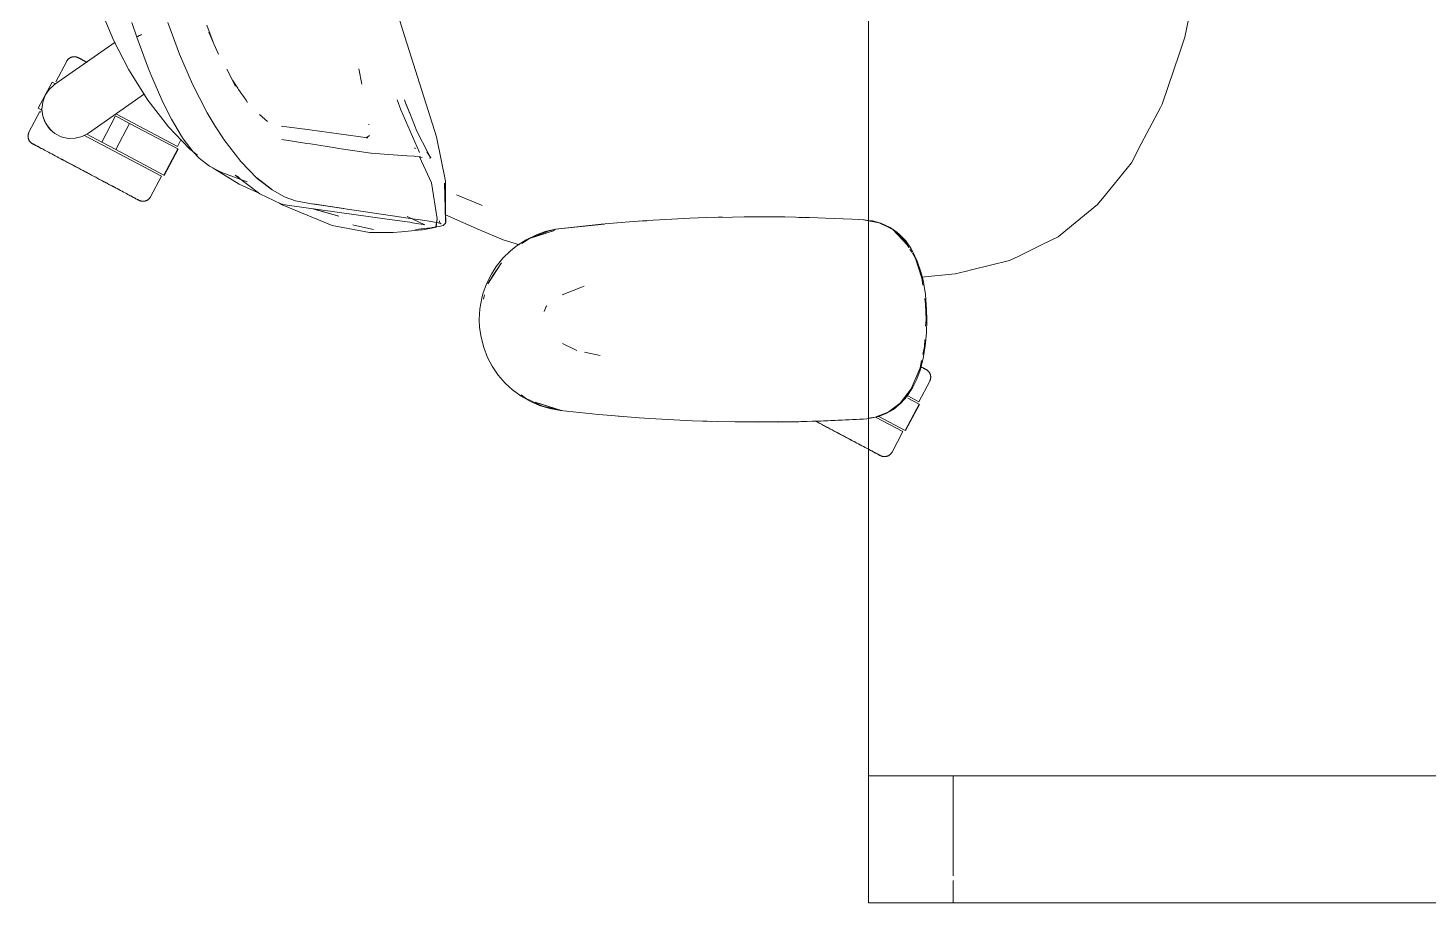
# Model space of a CAD drawing. Header units: millimetres. Extents: x 79795 to 317870, y -36033 to 97293.
# Drawn here: x 163652 to 164313, y 32618 to 33031 of the extents above; entities that cross this region are included whole.
import ezdxf

# ---------------------------------------------------------------- set-up
doc = ezdxf.new("R2010")
doc.units = ezdxf.units.MM
doc.header["$MEASUREMENT"] = 0
doc.layers.add('G-IMPT', color=8, linetype='CONTINUOUS', lineweight=9)
doc.layers.add('I-FURN', color=8, linetype='CONTINUOUS', lineweight=9)

msp = doc.modelspace()

# ---------------------------------------------------------------- linework, layer by layer
at = {"layer": 'G-IMPT'}
for p, q in [((163829.28, 33029.68), (163820.1, 33059.65)), ((163685.29, 33042.77), (163692.81, 33024.79)), ((164201.46, 33040.26), (164198.59, 33026.44)), ((163703.69, 33026.48), (163701.28, 33033.41)), ((163723.85, 33018.49), (163718.39, 33033.37)), ((163736.69, 33032.17), (163737.36, 33030.45)), ((163740.08, 33023.37), (163737.36, 33030.45)), ((163740.08, 33023.37), (163737.77, 33028.81)), ((163829.28, 33029.68), (163845.27, 32979.44)), ((163699.9, 33011.02), (163692.81, 33024.79)), ((163703.65, 33026.48), (163703.68, 33026.61)), ((163709.22, 33011.52), (163703.65, 33026.48)), ((163703.68, 33026.61), (163704.09, 33026.88)), ((163703.68, 33026.61), (163703.7, 33026.66)), ((163703.68, 33026.61), (163703.69, 33026.48)), ((163704.09, 33026.88), (163703.7, 33026.66)), ((163704.92, 33027.26), (163704.09, 33026.88)), ((163704.27, 33026.98), (163704.09, 33026.88)), ((163704.92, 33027.26), (163704.27, 33026.98)), ((163704.92, 33027.26), (163705.97, 33027.69)), ((163704.92, 33027.26), (163705.38, 33027.46)), ((163705.97, 33027.69), (163705.38, 33027.46)), ((163742.28, 33018.52), (163740.08, 33023.37)), ((164196.07, 33019), (164198.59, 33026.44)), ((163723.85, 33018.49), (163730.03, 33004.26)), ((164196.07, 33019), (164187.92, 32994.91)), ((163708.88, 32996.72), (163699.9, 33011.02)), ((163710.7, 33007.83), (163709.22, 33011.52)), ((163746.15, 33011.47), (163750.33, 33003.37)), ((163808.56, 33011.57), (163809.97, 33004.31)), ((163715.47, 32996.88), (163710.7, 33007.83)), ((163733.41, 32997.53), (163730.03, 33004.26)), ((163748.83, 33006.14), (163751.39, 33002.39)), ((163748.83, 33006.14), (163750.33, 33003.37)), ((163751.39, 33002.39), (163751.78, 33001.81)), ((163708.88, 32996.72), (163718.68, 32984.12)), ((163715.69, 32996.43), (163715.47, 32996.88)), ((163715.47, 32996.88), (163720, 32987.82)), ((163715.47, 32996.88), (163719.69, 32988.42)), ((163715.69, 32996.43), (163720, 32987.82)), ((163733.41, 32997.53), (163736.98, 32990.74)), ((163751.78, 33001.81), (163755.28, 32996.68)), ((163755.28, 32996.68), (163756.03, 32995.58)), ((163826.55, 32996.84), (163828.29, 32992.26)), ((163830.57, 32995.52), (163830.02, 32996.94)), ((163832.59, 32990.62), (163830.57, 32995.52)), ((163830.57, 32995.52), (163832.6, 32990.42)), ((163740.75, 32984.51), (163736.98, 32990.74)), ((163761.55, 32990.04), (163765.46, 32986.71)), ((163828.29, 32992.26), (163837.22, 32972.1)), ((163832.6, 32990.42), (163831.2, 32993.95)), ((163835.85, 32982.15), (163832.59, 32990.62)), ((164176.75, 32973.74), (164187.05, 32993.25)), ((164187.05, 32993.25), (164187.92, 32994.91)), ((163728.64, 32973.83), (163718.68, 32984.12)), ((163720, 32987.82), (163719.69, 32988.42)), ((163720, 32987.82), (163724.73, 32979.83)), ((163740.75, 32984.51), (163744.63, 32978.42)), ((163785.41, 32982.77), (163772.05, 32984.54)), ((163772.05, 32984.54), (163772.52, 32984.4)), ((163785.41, 32982.77), (163812.74, 32979.03)), ((163813.24, 32985.09), (163813.2, 32985.44)), ((163725.6, 32978.54), (163724.73, 32979.83)), ((163730.31, 32972.41), (163725.6, 32978.54)), ((163744.8, 32978.16), (163744.63, 32978.42)), ((163752.82, 32967.72), (163744.8, 32978.16)), ((163777.22, 32977.41), (163772.14, 32978.16)), ((163777.22, 32977.41), (163784.05, 32976.35)), ((163784.05, 32976.35), (163785.71, 32976.09)), ((163797.48, 32974.22), (163785.71, 32976.09)), ((163813.59, 32980.14), (163812.03, 32978.9)), ((163812.24, 32978.94), (163812.47, 32978.98)), ((163812.74, 32979.03), (163812.47, 32978.98)), ((163835.85, 32982.15), (163841.13, 32972.04)), ((163845.27, 32979.44), (163849.47, 32958.48)), ((163732.31, 32970.83), (163728.64, 32973.83)), ((163730.31, 32972.41), (163733.2, 32969.38)), ((163738.07, 32965.52), (163733.2, 32969.38)), ((163799.04, 32973.97), (163797.48, 32974.22)), ((163814.25, 32971.76), (163799.04, 32973.97)), ((163814.25, 32971.76), (163814.33, 32971.75)), ((163814.33, 32971.75), (163822.57, 32971.14)), ((163831.42, 32970.5), (163822.57, 32971.14)), ((163831.42, 32970.5), (163834.83, 32970.25)), ((163835.2, 32970.21), (163834.83, 32970.25)), ((163834.84, 32974.27), (163835.28, 32974)), ((163835.2, 32970.21), (163837.66, 32969.92)), ((163842.84, 32957.78), (163837.25, 32970.07)), ((163837.66, 32969.92), (163837.72, 32969.9)), ((163838.49, 32969.62), (163837.72, 32969.9)), ((163842.47, 32969.59), (163840.63, 32972.29)), ((163842.47, 32969.59), (163841.13, 32972.04)), ((163841.76, 32969.31), (163842.45, 32969.46)), ((163842.45, 32969.46), (163842.47, 32969.59)), ((163842.47, 32969.59), (163842.51, 32969.76)), ((164173.32, 32967.24), (164176.03, 32972.37)), ((164176.75, 32973.74), (164176.03, 32972.37)), ((163739.2, 32964.91), (163738.07, 32965.52)), ((163739.2, 32964.91), (163741.64, 32963.73)), ((163740.56, 32964.21), (163739.8, 32964.71)), ((163740.56, 32964.21), (163752.01, 32957.09)), ((163741.64, 32963.73), (163743.87, 32962.66)), ((163755.78, 32958.15), (163743.87, 32962.66)), ((163760.56, 32959.82), (163752.82, 32967.72)), ((164173.32, 32967.24), (164161.11, 32952.1)), ((163750.12, 32961.38), (163761.77, 32952.47)), ((163750.12, 32961.38), (163752.07, 32960.27)), ((163752.01, 32957.09), (163760.64, 32953.11)), ((163767.3, 32954.73), (163760.35, 32960.13)), ((163760.35, 32960.13), (163763.92, 32957.32)), ((163760.56, 32959.82), (163767.53, 32954.41)), ((163767.3, 32954.73), (163763.92, 32957.32)), ((163842.84, 32957.78), (163845.55, 32940.74)), ((163849.03, 32957.59), (163849.61, 32939.15)), ((163849.03, 32957.59), (163849.51, 32939.61)), ((163849.47, 32958.48), (163849.51, 32939.61)), ((163761.77, 32952.47), (163768.35, 32949.4)), ((163767.53, 32954.41), (163773.36, 32951.12)), ((163768.35, 32949.4), (163771.71, 32947.83)), ((163773.78, 32950.9), (163773.36, 32951.12)), ((163773.78, 32950.9), (163778.57, 32949.15)), ((163854.61, 32952.05), (163866.47, 32947.13)), ((164157.35, 32947.44), (164161.11, 32952.1)), ((163771.1, 32948.12), (163772.27, 32947.35)), ((163774.7, 32947.19), (163771.71, 32947.83)), ((163772.27, 32947.35), (163788.72, 32940.55)), ((163821.92, 32940.51), (163774.7, 32947.19)), ((163778.57, 32949.15), (163786.24, 32947.85)), ((163799.13, 32942.06), (163786.18, 32945.57)), ((163801.41, 32945.55), (163786.24, 32947.85)), ((163801.41, 32945.55), (163786.82, 32947.78)), ((163802.01, 32945.46), (163786.82, 32947.78)), ((163799.13, 32942.06), (163787.63, 32945.31)), ((163802.01, 32945.46), (163832.89, 32940.9)), ((163866.73, 32947.02), (163866.47, 32947.13)), ((164142.4, 32935.27), (164157.35, 32947.44)), ((163788.72, 32940.55), (163792.09, 32939.16)), ((163795.94, 32937.57), (163792.09, 32939.16)), ((163813.64, 32934.33), (163795.94, 32937.57)), ((163806.2, 32937.78), (163805.62, 32937.94)), ((163815.51, 32935.74), (163806.2, 32937.78)), ((163821.92, 32940.51), (163832.58, 32939.07)), ((163831.33, 32941.89), (163839.77, 32937.88)), ((163833.88, 32938.86), (163832.58, 32939.07)), ((163832.89, 32940.9), (163840.74, 32939.79)), ((163838.9, 32938.03), (163833.88, 32938.86)), ((163837.89, 32935.97), (163842.58, 32936.48)), ((163842.78, 32936.3), (163838.53, 32935.49)), ((163839.77, 32937.88), (163838.9, 32938.03)), ((163847, 32938.68), (163840.74, 32939.79)), ((163843.19, 32936.56), (163842.58, 32936.48)), ((163842.78, 32936.3), (163845.1, 32936.74)), ((163843.19, 32936.56), (163846.47, 32937.09)), ((163844.87, 32937.15), (163845.55, 32940.74)), ((163844.87, 32937.15), (163845.49, 32940.7)), ((163845.49, 32940.7), (163845.1, 32936.74)), ((163846.38, 32938.85), (163847.48, 32938.29)), ((163846.38, 32938.85), (163847, 32938.68)), ((163846.47, 32937.09), (163848.33, 32937.64)), ((163846.66, 32939.23), (163846.58, 32939.73)), ((163846.66, 32939.23), (163846.98, 32938.69)), ((163846.98, 32938.69), (163847.48, 32938.29)), ((163848.87, 32937.97), (163848.33, 32937.64)), ((163848.87, 32937.97), (163849.24, 32938.46)), ((163849.64, 32939.03), (163849.24, 32938.46)), ((163849.64, 32939.03), (163849.45, 32939.9)), ((163849.45, 32939.9), (163849.47, 32939.79)), ((163849.51, 32939.61), (163849.47, 32939.79)), ((163857.67, 32939.02), (163849.5, 32942.59)), ((163849.61, 32939.15), (163849.51, 32939.61)), ((163865.5, 32935.6), (163857.67, 32939.02)), ((163901.47, 32935.82), (163924.42, 32938.28)), ((163901.47, 32935.82), (163922.9, 32938.17)), ((163901.47, 32935.82), (163904.28, 32936.15)), ((163924.42, 32938.28), (163904.28, 32936.15)), ((163922.9, 32938.17), (163934.3, 32939.16)), ((163944.59, 32939.89), (163934.3, 32939.16)), ((163942.55, 32939.75), (163941.13, 32939.62)), ((163942.55, 32939.75), (163944.45, 32939.84)), ((163944.59, 32939.89), (163953.46, 32940.45)), ((163964.76, 32940.99), (163953.46, 32940.45)), ((163964.76, 32940.99), (163972.64, 32941.28)), ((163984.95, 32941.58), (163972.64, 32941.28)), ((163976.51, 32941.36), (163978.17, 32941.44)), ((163978.17, 32941.44), (163980.25, 32941.44)), ((163984.95, 32941.58), (163990.42, 32941.65)), ((164005.13, 32941.66), (163990.42, 32941.65)), ((164009.65, 32941.6), (164005.13, 32941.66)), ((164009.65, 32941.6), (164025.32, 32941.23)), ((164016.37, 32941.43), (164018.21, 32941.43)), ((164021.27, 32941.31), (164018.59, 32941.43)), ((164025.32, 32941.23), (164028.86, 32941.1)), ((164041.42, 32940.49), (164028.86, 32941.1)), ((164041.42, 32940.49), (164047.09, 32940.2)), ((164049.16, 32939.77), (164046.86, 32940.2)), ((164047.09, 32940.2), (164049.16, 32939.94)), ((164049.16, 32939.94), (164051.09, 32939.7)), ((164054.21, 32938.83), (164049.16, 32939.77)), ((164051.09, 32939.7), (164055.05, 32938.64)), ((164058.46, 32936.73), (164054.21, 32938.83)), ((164059.37, 32936.65), (164055.05, 32938.64)), ((164058.46, 32936.73), (164060.7, 32935.63)), ((164059.37, 32936.65), (164062.59, 32934.45)), ((163813.64, 32934.33), (163820.61, 32934.3)), ((163824.78, 32934.3), (163820.61, 32934.3)), ((163828.73, 32934.64), (163824.78, 32934.3)), ((163828.73, 32934.64), (163838.06, 32935.45)), ((163837.89, 32935.97), (163835.3, 32935.75)), ((163838.06, 32935.45), (163838.53, 32935.49)), ((163876.63, 32930.74), (163865.5, 32935.6)), ((163876.63, 32930.74), (163884.45, 32928.49)), ((163887.79, 32931.03), (163883.46, 32928.3)), ((163889.11, 32931.42), (163885.54, 32929)), ((163887.79, 32931.03), (163892.37, 32933.22)), ((163889.11, 32931.42), (163900.97, 32935.24)), ((163889.11, 32931.42), (163891.82, 32932.32)), ((163898.33, 32935.03), (163890.15, 32931.83)), ((163891.82, 32932.32), (163900.97, 32935.24)), ((163892.37, 32933.22), (163896.5, 32934.67)), ((163901.47, 32935.82), (163896.5, 32934.67)), ((163901.39, 32935.61), (163898.33, 32935.03)), ((164060.7, 32935.63), (164063.11, 32933.39)), ((164067.6, 32928.23), (164060.7, 32935.63)), ((164066.41, 32930.32), (164060.7, 32935.63)), ((164063.91, 32933.31), (164062.59, 32934.45)), ((164066.19, 32929.86), (164063.11, 32933.39)), ((164063.91, 32933.31), (164066.78, 32930.27)), ((164067.6, 32928.23), (164066.32, 32929.7)), ((164068.29, 32927.17), (164066.41, 32930.32)), ((164066.78, 32930.27), (164069.23, 32926.81)), ((164138.75, 32932.29), (164131.58, 32928.77)), ((164142.4, 32935.27), (164138.75, 32932.29)), ((163876.55, 32922.13), (163880.16, 32925.67)), ((163880.16, 32925.67), (163883.46, 32928.3)), ((164069.63, 32924.94), (164068.77, 32926.38)), ((164070.03, 32925.44), (164069.23, 32926.81)), ((164071.37, 32922.02), (164069.91, 32924.47)), ((164072.24, 32920.8), (164070.03, 32925.44)), ((164120.12, 32923.12), (164115.75, 32920.98)), ((164120.12, 32923.12), (164131.58, 32928.77)), ((163869.5, 32910), (163875.82, 32919.95)), ((163871.1, 32914.6), (163873.36, 32918.15)), ((163871.66, 32913.67), (163875.82, 32919.95)), ((163876.55, 32922.13), (163873.36, 32918.15)), ((164074.4, 32912.63), (164071.37, 32922.02)), ((164073.98, 32915.71), (164072.24, 32920.8)), ((164097.81, 32916.57), (164095.44, 32915.99)), ((164115.75, 32920.98), (164097.81, 32916.57)), ((163868.86, 32910.09), (163867.15, 32905.32)), ((163868.86, 32910.09), (163871.1, 32914.6)), ((163869.5, 32910), (163871.66, 32913.67)), ((164073.98, 32915.71), (164074.95, 32911.79)), ((164074.27, 32913.25), (164090.15, 32914.69)), ((164074.87, 32909.34), (164074.4, 32912.63)), ((164074.95, 32911.79), (164076.07, 32905.03)), ((164090.15, 32914.69), (164095.44, 32915.99)), ((163865.7, 32898.24), (163866.58, 32903.19)), ((163866.58, 32903.19), (163867.15, 32905.32)), ((163867.94, 32904.88), (163867.33, 32902.85)), ((163914.98, 32908.92), (163904.56, 32904.78)), ((164076.13, 32900.37), (164075.74, 32903.15)), ((164076.65, 32897.71), (164076.07, 32905.03)), ((163865.4, 32893.2), (163865.7, 32898.24)), ((163896.02, 32897.03), (163897.03, 32899.25)), ((163897.03, 32899.25), (163897.33, 32899.7)), ((164076.13, 32900.37), (164076.36, 32893.2)), ((164076.65, 32897.71), (164076.73, 32893.2)), ((163865.4, 32893.2), (163865.58, 32889.36)), ((164076.17, 32890.09), (164076.36, 32893.2)), ((164076.73, 32893.2), (164076.55, 32886.87)), ((163866.22, 32884.84), (163865.58, 32889.36)), ((163866.22, 32884.84), (163867.49, 32879.98)), ((164075.57, 32880.38), (164075.77, 32883.58)), ((164075.99, 32880.72), (164076.55, 32886.87)), ((163869.32, 32875.26), (163867.49, 32879.98)), ((163904.65, 32881.83), (163911.44, 32878.56)), ((163922.48, 32876.22), (163915.05, 32877.79)), ((164074.81, 32876.63), (164075.57, 32880.38)), ((164075.99, 32880.72), (164074.99, 32874.78)), ((163871.51, 32871.1), (163869.32, 32875.26)), ((163871.51, 32871.1), (163874.34, 32866.93)), ((164073.53, 32870.42), (164071.21, 32864.79)), ((164073.53, 32870.42), (164074.24, 32873.88)), ((164073.56, 32869.3), (164074.99, 32874.78)), ((163874.34, 32866.93), (163877.66, 32863.1)), ((164069.37, 32860.4), (164071.21, 32864.79)), ((164069.99, 32860.9), (164071.97, 32864.97)), ((164073.56, 32869.3), (164071.97, 32864.97)), ((163881.1, 32859.93), (163877.66, 32863.1)), ((163881.1, 32859.93), (163885.18, 32856.94)), ((163885.14, 32857.63), (163887.25, 32856.03)), ((163889.62, 32854.42), (163885.18, 32856.94)), ((164064.15, 32853.61), (164069.37, 32860.4)), ((164067.34, 32856.85), (164064.67, 32853.81)), ((164069.99, 32860.9), (164067.34, 32856.85)), ((163895.31, 32852.3), (163887.25, 32856.03)), ((163889.62, 32854.42), (163893.86, 32852.61)), ((163904.28, 32850.25), (163891.82, 32854.08)), ((163891.82, 32854.08), (163900.97, 32851.17)), ((163893.86, 32852.61), (163898.73, 32851.15)), ((163895.31, 32852.3), (163903.72, 32850.38)), ((163903.77, 32850.25), (163898.73, 32851.15)), ((163904.28, 32850.25), (163900.97, 32851.17)), ((163921.69, 32848.35), (163903.77, 32850.25)), ((164057.5, 32848.77), (164060.93, 32850.73)), ((164058.52, 32849.44), (164064.15, 32853.61)), ((164060.93, 32850.73), (164064.67, 32853.81)), ((163925.82, 32848), (163921.69, 32848.35)), ((163940.88, 32846.75), (163925.82, 32848)), ((163932.7, 32847.4), (163931.02, 32847.57)), ((163940.88, 32846.75), (163945.97, 32846.43)), ((163945.97, 32846.43), (163960.11, 32845.62)), ((163966.13, 32845.36), (163960.11, 32845.62)), ((163966.13, 32845.36), (163977.89, 32844.98)), ((163971.02, 32845.22), (163972.95, 32845.11)), ((163972.95, 32845.11), (163974.45, 32845.1)), ((163986.31, 32844.81), (163977.89, 32844.98)), ((163986.31, 32844.81), (164016.33, 32844.93)), ((163986.31, 32844.81), (164006.49, 32844.76)), ((163986.31, 32844.81), (163997.1, 32844.72)), ((164016.33, 32844.93), (163997.1, 32844.72)), ((164006.49, 32844.76), (164027.89, 32845.27)), ((164006.49, 32844.76), (164026.68, 32845.23)), ((164006.49, 32844.76), (164016.33, 32844.93)), ((164006.49, 32844.8), (164008.53, 32844.78)), ((164008.53, 32844.78), (164010.44, 32844.86)), ((164016.33, 32844.93), (164027.89, 32845.27)), ((164026.68, 32845.23), (164048.47, 32846.32)), ((164026.68, 32845.23), (164046.86, 32846.2)), ((164027.89, 32845.27), (164026.68, 32845.23)), ((164027.89, 32845.27), (164048.47, 32846.32)), ((164045.34, 32846.15), (164046.86, 32846.2)), ((164048.47, 32846.32), (164046.86, 32846.2)), ((164048.47, 32846.32), (164050.11, 32846.57)), ((164052.33, 32847.03), (164049.16, 32846.55)), ((164052.51, 32847.01), (164050.11, 32846.57)), ((164052.33, 32847.03), (164058.52, 32849.44)), ((164052.51, 32847.01), (164053.85, 32847.38)), ((164057.5, 32848.77), (164053.85, 32847.38))]:
    msp.add_line(p, q, dxfattribs=at)
at = {"layer": 'I-FURN'}
for p, q in [((164049.16, 34217.67), (164049.16, 32617.67)), ((164049.16, 32617.67), (164049.16, 34217.67)), ((163664.84, 33004.1), (163693.43, 33024.12)), ((163670.66, 33015.29), (163670.75, 33015.42)), ((163670.75, 33015.42), (163670.84, 33015.56)), ((163670.84, 33015.56), (163670.93, 33015.69)), ((163670.93, 33015.69), (163671.03, 33015.82)), ((163671.03, 33015.82), (163671.14, 33015.94)), ((163671.14, 33015.94), (163671.25, 33016.06)), ((163671.25, 33016.06), (163671.36, 33016.17)), ((163671.36, 33016.17), (163671.48, 33016.28)), ((163671.48, 33016.28), (163671.6, 33016.38)), ((163671.6, 33016.38), (163671.73, 33016.48)), ((163671.73, 33016.48), (163671.86, 33016.58)), ((163671.86, 33016.58), (163672, 33016.66)), ((163672, 33016.66), (163672.13, 33016.75)), ((163672.13, 33016.75), (163672.28, 33016.82)), ((163672.28, 33016.82), (163672.42, 33016.9)), ((163672.42, 33016.9), (163672.57, 33016.96)), ((163672.57, 33016.96), (163672.72, 33017.02)), ((163672.72, 33017.02), (163672.87, 33017.08)), ((163672.87, 33017.08), (163673.02, 33017.12)), ((163673.02, 33017.12), (163673.18, 33017.17)), ((163673.18, 33017.17), (163673.34, 33017.2)), ((163673.34, 33017.2), (163673.49, 33017.23)), ((163673.49, 33017.23), (163673.65, 33017.25)), ((163673.65, 33017.25), (163673.81, 33017.27)), ((163673.81, 33017.27), (163673.97, 33017.28)), ((163673.97, 33017.28), (163674.14, 33017.28)), ((163674.14, 33017.28), (163674.3, 33017.28)), ((163674.3, 33017.28), (163674.46, 33017.27)), ((163674.46, 33017.27), (163674.62, 33017.26)), ((163674.62, 33017.26), (163674.78, 33017.23)), ((163674.78, 33017.23), (163674.94, 33017.21)), ((163674.94, 33017.21), (163675.09, 33017.17)), ((163675.09, 33017.17), (163675.25, 33017.13)), ((163675.25, 33017.13), (163675.4, 33017.08)), ((163675.4, 33017.08), (163675.56, 33017.03)), ((163675.56, 33017.03), (163675.71, 33016.97)), ((163675.71, 33016.97), (163675.85, 33016.9)), ((163675.85, 33016.9), (163676, 33016.83)), ((163676, 33016.83), (163676.04, 33016.81)), ((163676.04, 33016.81), (163676.06, 33016.8)), ((163676.08, 33016.79), (163676.04, 33016.81)), ((163676.04, 33016.81), (163676.04, 33016.81)), ((163676.06, 33016.8), (163676.12, 33016.77)), ((163676.17, 33016.74), (163676.08, 33016.79)), ((163676.12, 33016.77), (163676.22, 33016.72)), ((163676.29, 33016.68), (163676.17, 33016.74)), ((163676.22, 33016.72), (163676.36, 33016.64)), ((163676.45, 33016.59), (163676.29, 33016.68)), ((163676.36, 33016.64), (163676.54, 33016.55)), ((163676.65, 33016.49), (163676.45, 33016.59)), ((163676.54, 33016.55), (163676.76, 33016.43)), ((163676.89, 33016.36), (163676.65, 33016.49)), ((163676.76, 33016.43), (163677.02, 33016.29)), ((163677.17, 33016.21), (163676.89, 33016.36)), ((163677.02, 33016.29), (163677.31, 33016.13)), ((163677.49, 33016.04), (163677.17, 33016.21)), ((163677.31, 33016.13), (163677.65, 33015.96)), ((163677.84, 33015.85), (163677.49, 33016.04)), ((163677.65, 33015.96), (163678.02, 33015.76)), ((163678.24, 33015.64), (163677.84, 33015.85)), ((163678.02, 33015.76), (163678.43, 33015.54)), ((163678.67, 33015.41), (163678.24, 33015.64)), ((163678.43, 33015.54), (163678.88, 33015.3)), ((163679.13, 33015.17), (163678.67, 33015.41)), ((163670.59, 33015.15), (163665.44, 33005.46)), ((163670.59, 33015.15), (163670.66, 33015.29)), ((163678.88, 33015.3), (163679.36, 33015.05)), ((163679.63, 33014.9), (163679.13, 33015.17)), ((163679.36, 33015.05), (163679.88, 33014.77)), ((163680.17, 33014.62), (163679.63, 33014.9)), ((163663.69, 33005.26), (163657.11, 32992.9)), ((163662.33, 33001.84), (163664.84, 33004.1)), ((163663.69, 33005.26), (163665.08, 33004.52)), ((163665.08, 33004.52), (163664.99, 33004.56)), ((163658.88, 32992.54), (163659.26, 32995.89)), ((163659.26, 32995.89), (163660.44, 32999.06)), ((163660.44, 32999.06), (163662.33, 33001.84)), ((163707.33, 32999.68), (163680.9, 32981.17)), ((163657.92, 32991.33), (163652.77, 32981.65)), ((163658.51, 32992.16), (163657.11, 32992.9)), ((163657.92, 32991.33), (163658.3, 32991.13)), ((163658.42, 32992.2), (163658.51, 32992.16)), ((163658.51, 32992.16), (163658.91, 32992.91)), ((163659.31, 32989.2), (163658.88, 32992.54)), ((163660.52, 32986.05), (163659.31, 32989.2)), ((163693.66, 32989.32), (163687.09, 32976.96)), ((163693.66, 32989.32), (163700.3, 32985.79)), ((163694.13, 32990.2), (163722.83, 32974.94)), ((163662.46, 32983.29), (163660.52, 32986.05)), ((163661, 32985.21), (163663.3, 32982.43)), ((163665, 32981.07), (163662.46, 32983.29)), ((163663.3, 32982.43), (163664.72, 32981.27)), ((163700.3, 32985.79), (163693.73, 32973.43)), ((163700.3, 32985.79), (163723.01, 32973.71)), ((163652.3, 32979.75), (163652.31, 32979.91)), ((163652.31, 32979.59), (163652.3, 32979.75)), ((163652.31, 32980.07), (163652.33, 32980.23)), ((163652.31, 32979.91), (163652.31, 32980.07)), ((163652.32, 32979.42), (163652.31, 32979.59)), ((163652.33, 32979.26), (163652.32, 32979.42)), ((163652.33, 32980.23), (163652.35, 32980.39)), ((163652.36, 32979.1), (163652.33, 32979.26)), ((163652.35, 32980.39), (163652.38, 32980.55)), ((163652.38, 32978.95), (163652.36, 32979.1)), ((163652.38, 32980.55), (163652.42, 32980.71)), ((163652.42, 32978.79), (163652.38, 32978.95)), ((163652.42, 32980.71), (163652.46, 32980.86)), ((163652.46, 32978.63), (163652.42, 32978.79)), ((163652.46, 32980.86), (163652.5, 32981.02)), ((163652.51, 32978.48), (163652.46, 32978.63)), ((163652.5, 32981.02), (163652.56, 32981.17)), ((163652.56, 32978.33), (163652.51, 32978.48)), ((163652.56, 32981.17), (163652.62, 32981.32)), ((163652.62, 32978.18), (163652.56, 32978.33)), ((163652.62, 32981.32), (163652.68, 32981.46)), ((163652.69, 32978.03), (163652.62, 32978.18)), ((163652.68, 32981.46), (163652.75, 32981.61)), ((163652.76, 32977.89), (163652.69, 32978.03)), ((163652.75, 32981.61), (163652.77, 32981.65)), ((163652.84, 32977.75), (163652.76, 32977.89)), ((163652.92, 32977.61), (163652.84, 32977.75)), ((163653.01, 32977.47), (163652.92, 32977.61)), ((163653.11, 32977.34), (163653.01, 32977.47)), ((163653.2, 32977.21), (163653.11, 32977.34)), ((163653.31, 32977.09), (163653.2, 32977.21)), ((163653.42, 32976.97), (163653.31, 32977.09)), ((163653.53, 32976.86), (163653.42, 32976.97)), ((163653.65, 32976.75), (163653.53, 32976.86)), ((163653.77, 32976.64), (163653.65, 32976.75)), ((163653.9, 32976.54), (163653.77, 32976.64)), ((163654.03, 32976.45), (163653.9, 32976.54)), ((163654.16, 32976.36), (163654.03, 32976.45)), ((163654.3, 32976.28), (163654.16, 32976.36)), ((163654.44, 32976.2), (163654.3, 32976.28)), ((163654.45, 32976.19), (163654.44, 32976.2)), ((163654.44, 32976.2), (163654.46, 32976.19)), ((163654.49, 32976.17), (163654.45, 32976.19)), ((163654.46, 32976.19), (163654.52, 32976.15)), ((163654.57, 32976.13), (163654.49, 32976.17)), ((163654.52, 32976.15), (163654.62, 32976.1)), ((163654.69, 32976.06), (163654.57, 32976.13)), ((163654.62, 32976.1), (163654.76, 32976.03)), ((163654.85, 32975.98), (163654.69, 32976.06)), ((163654.76, 32976.03), (163654.94, 32975.93)), ((163655.06, 32975.87), (163654.85, 32975.98)), ((163654.94, 32975.93), (163655.16, 32975.81)), ((163655.3, 32975.74), (163655.06, 32975.87)), ((163655.16, 32975.81), (163655.42, 32975.68)), ((163655.58, 32975.59), (163655.3, 32975.74)), ((163655.42, 32975.68), (163655.72, 32975.52)), ((163668, 32979.52), (163665, 32981.07)), ((163671.28, 32978.73), (163668, 32979.52)), ((163674.65, 32978.76), (163671.28, 32978.73)), ((163677.92, 32979.59), (163674.65, 32978.76)), ((163680.9, 32981.17), (163677.92, 32979.59)), ((163678.71, 32980.28), (163715.32, 32960.82)), ((163687.09, 32976.96), (163680.03, 32980.71)), ((163693.73, 32973.43), (163687.09, 32976.96)), ((163722.83, 32974.94), (163724.51, 32978.1)), ((163655.89, 32975.42), (163655.58, 32975.59)), ((163655.72, 32975.52), (163656.05, 32975.34)), ((163656.25, 32975.24), (163655.89, 32975.42)), ((163656.05, 32975.34), (163656.42, 32975.14)), ((163656.64, 32975.03), (163656.25, 32975.24)), ((163656.42, 32975.14), (163656.83, 32974.92)), ((163657.07, 32974.8), (163656.64, 32975.03)), ((163656.83, 32974.92), (163657.28, 32974.69)), ((163657.54, 32974.55), (163657.07, 32974.8)), ((163657.28, 32974.69), (163657.76, 32974.43)), ((163658.04, 32974.28), (163657.54, 32974.55)), ((163657.76, 32974.43), (163658.28, 32974.16)), ((163658.57, 32974), (163658.04, 32974.28)), ((163658.28, 32974.16), (163658.83, 32973.86)), ((163659.14, 32973.7), (163658.57, 32974)), ((163658.83, 32973.86), (163659.42, 32973.55)), ((163659.42, 32973.55), (163660.03, 32973.22)), ((163660.03, 32973.22), (163660.68, 32972.88)), ((163660.68, 32972.88), (163661.36, 32972.52)), ((163661.36, 32972.52), (163662.06, 32972.14)), ((163662.06, 32972.14), (163662.8, 32971.75)), ((163662.8, 32971.75), (163663.56, 32971.35)), ((163663.56, 32971.35), (163664.35, 32970.93)), ((163664.35, 32970.93), (163665.16, 32970.5)), ((163665.16, 32970.5), (163666, 32970.05)), ((163666, 32970.05), (163666.85, 32969.6)), ((163666.85, 32969.6), (163667.73, 32969.13)), ((163667.73, 32969.13), (163668.63, 32968.65)), ((163716.44, 32961.35), (163693.73, 32973.43)), ((163723.01, 32973.71), (163716.44, 32961.35)), ((163716.61, 32961.26), (163723.18, 32973.62)), ((163669.12, 32968.39), (163668.21, 32968.87)), ((163668.63, 32968.65), (163669.54, 32968.17)), ((163670.04, 32967.9), (163669.12, 32968.39)), ((163669.54, 32968.17), (163670.47, 32967.67)), ((163670.98, 32967.4), (163670.04, 32967.9)), ((163670.47, 32967.67), (163671.41, 32967.17)), ((163671.93, 32966.9), (163670.98, 32967.4)), ((163671.41, 32967.17), (163672.37, 32966.66)), ((163672.89, 32966.39), (163671.93, 32966.9)), ((163672.37, 32966.66), (163673.34, 32966.15)), ((163673.87, 32965.87), (163672.89, 32966.39)), ((163673.34, 32966.15), (163674.32, 32965.63)), ((163674.85, 32965.35), (163673.87, 32965.87)), ((163674.32, 32965.63), (163675.31, 32965.1)), ((163675.84, 32964.82), (163674.85, 32965.35)), ((163675.31, 32965.1), (163676.3, 32964.57)), ((163676.84, 32964.29), (163675.84, 32964.82)), ((163676.3, 32964.57), (163677.3, 32964.04)), ((163677.84, 32963.76), (163676.84, 32964.29)), ((163677.3, 32964.04), (163678.3, 32963.51)), ((163678.84, 32963.22), (163677.84, 32963.76)), ((163678.3, 32963.51), (163679.31, 32962.98)), ((163679.85, 32962.69), (163678.84, 32963.22)), ((163679.31, 32962.98), (163680.31, 32962.44)), ((163680.85, 32962.15), (163679.85, 32962.69)), ((163680.31, 32962.44), (163681.32, 32961.91)), ((163681.86, 32961.62), (163680.85, 32962.15)), ((163681.32, 32961.91), (163682.32, 32961.37)), ((163682.86, 32961.09), (163681.86, 32961.62)), ((163682.32, 32961.37), (163683.31, 32960.84)), ((163683.85, 32960.56), (163682.86, 32961.09)), ((163683.31, 32960.84), (163684.31, 32960.32)), ((163684.84, 32960.03), (163683.85, 32960.56)), ((163684.31, 32960.32), (163685.29, 32959.79)), ((163685.82, 32959.51), (163684.84, 32960.03)), ((163685.29, 32959.79), (163686.26, 32959.28)), ((163686.79, 32959), (163685.82, 32959.51)), ((163686.26, 32959.28), (163687.23, 32958.76)), ((163687.74, 32958.49), (163686.79, 32959)), ((163687.23, 32958.76), (163688.18, 32958.26)), ((163688.69, 32957.99), (163687.74, 32958.49)), ((163688.18, 32958.26), (163689.12, 32957.76)), ((163689.62, 32957.49), (163688.69, 32957.99)), ((163689.12, 32957.76), (163690.04, 32957.27)), ((163690.53, 32957.01), (163689.62, 32957.49)), ((163690.04, 32957.27), (163690.94, 32956.79)), ((163691.43, 32956.53), (163690.53, 32957.01)), ((163690.94, 32956.79), (163691.83, 32956.32)), ((163692.3, 32956.07), (163691.43, 32956.53)), ((163691.83, 32956.32), (163692.7, 32955.85)), ((163693.16, 32955.61), (163692.3, 32956.07)), ((163692.7, 32955.85), (163693.55, 32955.4)), ((163710.17, 32951.13), (163715.32, 32960.82)), ((163693.99, 32955.17), (163693.16, 32955.61)), ((163693.55, 32955.4), (163694.37, 32954.97)), ((163694.37, 32954.97), (163695.17, 32954.54)), ((163695.17, 32954.54), (163695.95, 32954.13)), ((163695.95, 32954.13), (163696.7, 32953.73)), ((163696.7, 32953.73), (163697.42, 32953.34)), ((163697.42, 32953.34), (163698.11, 32952.98)), ((163698.11, 32952.98), (163698.78, 32952.62)), ((163698.78, 32952.62), (163699.41, 32952.29)), ((163699.41, 32952.29), (163700.01, 32951.97)), ((163700.32, 32951.8), (163699.74, 32952.11)), ((163700.01, 32951.97), (163700.58, 32951.66)), ((163700.88, 32951.51), (163700.32, 32951.8)), ((163700.58, 32951.66), (163701.12, 32951.38)), ((163701.39, 32951.23), (163700.88, 32951.51)), ((163701.12, 32951.38), (163701.62, 32951.11)), ((163701.87, 32950.98), (163701.39, 32951.23)), ((163701.62, 32951.11), (163702.08, 32950.86)), ((163702.32, 32950.74), (163701.87, 32950.98)), ((163702.08, 32950.86), (163702.51, 32950.64)), ((163702.73, 32950.52), (163702.32, 32950.74)), ((163702.51, 32950.64), (163702.91, 32950.43)), ((163703.1, 32950.32), (163702.73, 32950.52)), ((163702.91, 32950.43), (163703.26, 32950.24)), ((163703.44, 32950.14), (163703.1, 32950.32)), ((163703.26, 32950.24), (163703.58, 32950.07)), ((163703.74, 32949.99), (163703.44, 32950.14)), ((163703.58, 32950.07), (163703.86, 32949.92)), ((163703.99, 32949.85), (163703.74, 32949.99)), ((163703.86, 32949.92), (163704.1, 32949.79)), ((163704.21, 32949.73), (163703.99, 32949.85)), ((163704.1, 32949.79), (163704.3, 32949.69)), ((163704.39, 32949.64), (163704.21, 32949.73)), ((163704.3, 32949.69), (163704.46, 32949.6)), ((163704.53, 32949.56), (163704.39, 32949.64)), ((163704.46, 32949.6), (163704.59, 32949.53)), ((163704.63, 32949.51), (163704.53, 32949.56)), ((163704.59, 32949.53), (163704.67, 32949.49)), ((163704.7, 32949.48), (163704.63, 32949.51)), ((163704.67, 32949.49), (163704.71, 32949.47)), ((163704.72, 32949.47), (163704.7, 32949.48)), ((163704.71, 32949.47), (163704.72, 32949.47)), ((163704.75, 32949.45), (163704.72, 32949.47)), ((163704.9, 32949.37), (163704.75, 32949.45)), ((163705.05, 32949.31), (163704.9, 32949.37)), ((163705.2, 32949.25), (163705.05, 32949.31)), ((163705.35, 32949.2), (163705.2, 32949.25)), ((163708.03, 32949.26), (163707.88, 32949.2)), ((163708.18, 32949.32), (163708.03, 32949.26)), ((163708.33, 32949.38), (163708.18, 32949.32)), ((163708.48, 32949.45), (163708.33, 32949.38)), ((163708.62, 32949.53), (163708.48, 32949.45)), ((163708.76, 32949.61), (163708.62, 32949.53)), ((163708.89, 32949.7), (163708.76, 32949.61)), ((163709.02, 32949.8), (163708.89, 32949.7)), ((163709.15, 32949.9), (163709.02, 32949.8)), ((163709.27, 32950), (163709.15, 32949.9)), ((163709.39, 32950.11), (163709.27, 32950)), ((163709.5, 32950.22), (163709.39, 32950.11)), ((163709.61, 32950.34), (163709.5, 32950.22)), ((163709.72, 32950.46), (163709.61, 32950.34)), ((163709.82, 32950.59), (163709.72, 32950.46)), ((163709.91, 32950.72), (163709.82, 32950.59)), ((163710, 32950.85), (163709.91, 32950.72)), ((163710.09, 32950.99), (163710, 32950.85)), ((163710.17, 32951.13), (163710.09, 32950.99)), ((163705.5, 32949.15), (163705.35, 32949.2)), ((163705.66, 32949.11), (163705.5, 32949.15)), ((163705.81, 32949.07), (163705.66, 32949.11)), ((163705.97, 32949.04), (163705.81, 32949.07)), ((163706.13, 32949.02), (163705.97, 32949.04)), ((163706.29, 32949.01), (163706.13, 32949.02)), ((163706.45, 32949), (163706.29, 32949.01)), ((163706.62, 32948.99), (163706.45, 32949)), ((163706.78, 32949), (163706.62, 32948.99)), ((163706.94, 32949.01), (163706.78, 32949)), ((163707.1, 32949.02), (163706.94, 32949.01)), ((163707.26, 32949.05), (163707.1, 32949.02)), ((163707.42, 32949.08), (163707.26, 32949.05)), ((163707.57, 32949.11), (163707.42, 32949.08)), ((163707.73, 32949.15), (163707.57, 32949.11)), ((163707.88, 32949.2), (163707.73, 32949.15)), ((164073.81, 32870.92), (164074.24, 32870.69)), ((164074.46, 32870.58), (164074.05, 32870.79)), ((164074.24, 32870.69), (164074.63, 32870.48)), ((164074.83, 32870.38), (164074.46, 32870.58)), ((164074.63, 32870.48), (164074.99, 32870.29)), ((164075.16, 32870.2), (164074.83, 32870.38)), ((164074.99, 32870.29), (164075.31, 32870.12)), ((164075.46, 32870.04), (164075.16, 32870.2)), ((164075.31, 32870.12), (164075.59, 32869.98)), ((164075.72, 32869.9), (164075.46, 32870.04)), ((164075.59, 32869.98), (164075.83, 32869.85)), ((164075.94, 32869.79), (164075.72, 32869.9)), ((164072.96, 32854.39), (164078.11, 32864.07)), ((164075.83, 32869.85), (164076.03, 32869.74)), ((164076.12, 32869.69), (164075.94, 32869.79)), ((164076.03, 32869.74), (164076.19, 32869.66)), ((164076.26, 32869.62), (164076.12, 32869.69)), ((164076.19, 32869.66), (164076.31, 32869.59)), ((164076.36, 32869.56), (164076.26, 32869.62)), ((164076.31, 32869.59), (164076.39, 32869.55)), ((164076.42, 32869.53), (164076.36, 32869.56)), ((164076.39, 32869.55), (164076.43, 32869.52)), ((164076.44, 32869.52), (164076.42, 32869.53)), ((164076.43, 32869.52), (164076.44, 32869.52)), ((164076.44, 32869.52), (164076.58, 32869.44)), ((164076.58, 32869.44), (164076.72, 32869.36)), ((164076.72, 32869.36), (164076.85, 32869.27)), ((164076.85, 32869.27), (164076.98, 32869.17)), ((164076.98, 32869.17), (164077.11, 32869.07)), ((164077.11, 32869.07), (164077.23, 32868.97)), ((164077.23, 32868.97), (164077.35, 32868.86)), ((164077.35, 32868.86), (164077.46, 32868.75)), ((164077.46, 32868.75), (164077.57, 32868.63)), ((164077.57, 32868.63), (164077.68, 32868.5)), ((164077.68, 32868.5), (164077.78, 32868.38)), ((164077.78, 32868.38), (164077.87, 32868.25)), ((164077.87, 32868.25), (164077.96, 32868.11)), ((164077.96, 32868.11), (164078.04, 32867.97)), ((164078.04, 32867.97), (164078.12, 32867.83)), ((164078.13, 32864.11), (164078.11, 32864.07)), ((164078.12, 32867.83), (164078.19, 32867.69)), ((164078.2, 32864.25), (164078.13, 32864.11)), ((164078.19, 32867.69), (164078.26, 32867.54)), ((164078.26, 32864.4), (164078.2, 32864.25)), ((164078.26, 32867.54), (164078.32, 32867.39)), ((164078.32, 32864.55), (164078.26, 32864.4)), ((164078.32, 32867.39), (164078.37, 32867.24)), ((164078.38, 32864.7), (164078.32, 32864.55)), ((164078.37, 32867.24), (164078.42, 32867.09)), ((164078.42, 32864.86), (164078.38, 32864.7)), ((164078.42, 32867.09), (164078.46, 32866.93)), ((164078.47, 32865.01), (164078.42, 32864.86)), ((164078.46, 32866.93), (164078.5, 32866.77)), ((164078.5, 32865.17), (164078.47, 32865.01)), ((164078.5, 32866.77), (164078.53, 32866.61)), ((164078.53, 32865.33), (164078.5, 32865.17)), ((164078.53, 32866.61), (164078.55, 32866.45)), ((164078.55, 32865.49), (164078.53, 32865.33)), ((164078.55, 32866.45), (164078.57, 32866.29)), ((164078.57, 32865.65), (164078.55, 32865.49)), ((164078.57, 32866.29), (164078.58, 32866.13)), ((164078.58, 32865.81), (164078.57, 32865.65)), ((164078.58, 32866.13), (164078.58, 32865.97)), ((164078.58, 32865.97), (164078.58, 32865.81)), ((164067.77, 32857.15), (164072.96, 32854.39)), ((164073.14, 32853.15), (164066.57, 32840.79)), ((164066.74, 32840.7), (164073.31, 32853.06)), ((164067.85, 32855.97), (164073.14, 32853.15)), ((164024.98, 32844.79), (164024, 32845.31)), ((164024.45, 32845.07), (164025.44, 32844.54)), ((164025.97, 32844.26), (164024.98, 32844.79)), ((164025.44, 32844.54), (164026.43, 32844.02)), ((164026.97, 32843.73), (164025.97, 32844.26)), ((164026.43, 32844.02), (164027.43, 32843.48)), ((164027.97, 32843.2), (164026.97, 32843.73)), ((164027.43, 32843.48), (164028.43, 32842.95)), ((164052.78, 32846.99), (164065.45, 32840.26)), ((164066.57, 32840.79), (164054.06, 32847.44)), ((164028.97, 32842.66), (164027.97, 32843.2)), ((164028.43, 32842.95), (164029.44, 32842.42)), ((164029.98, 32842.13), (164028.97, 32842.66)), ((164029.44, 32842.42), (164030.44, 32841.88)), ((164030.98, 32841.59), (164029.98, 32842.13)), ((164030.44, 32841.88), (164031.45, 32841.35)), ((164031.99, 32841.06), (164030.98, 32841.59)), ((164031.45, 32841.35), (164032.45, 32840.82)), ((164032.99, 32840.53), (164031.99, 32841.06)), ((164032.45, 32840.82), (164033.44, 32840.28)), ((164033.98, 32840), (164032.99, 32840.53)), ((164033.44, 32840.28), (164034.44, 32839.76)), ((164034.97, 32839.48), (164033.98, 32840)), ((164034.44, 32839.76), (164035.42, 32839.24)), ((164035.95, 32838.95), (164034.97, 32839.48)), ((164035.42, 32839.24), (164036.39, 32838.72)), ((164036.92, 32838.44), (164035.95, 32838.95)), ((164036.39, 32838.72), (164037.36, 32838.2)), ((164037.87, 32837.93), (164036.92, 32838.44)), ((164037.36, 32838.2), (164038.31, 32837.7)), ((164038.82, 32837.43), (164037.87, 32837.93)), ((164038.31, 32837.7), (164039.25, 32837.2)), ((164039.75, 32836.93), (164038.82, 32837.43)), ((164039.25, 32837.2), (164040.17, 32836.71)), ((164040.66, 32836.45), (164039.75, 32836.93)), ((164060.3, 32830.57), (164065.45, 32840.26)), ((164040.17, 32836.71), (164041.07, 32836.23)), ((164041.56, 32835.97), (164040.66, 32836.45)), ((164041.07, 32836.23), (164041.96, 32835.76)), ((164042.43, 32835.51), (164041.56, 32835.97)), ((164041.96, 32835.76), (164042.83, 32835.29)), ((164043.29, 32835.05), (164042.43, 32835.51)), ((164042.83, 32835.29), (164043.68, 32834.84)), ((164043.69, 32834.84), (164043.29, 32835.05)), ((164043.68, 32834.84), (164044.5, 32834.41)), ((164044.5, 32834.41), (164045.3, 32833.98)), ((164045.3, 32833.98), (164046.08, 32833.57)), ((164046.08, 32833.57), (164046.83, 32833.17)), ((164046.83, 32833.17), (164047.55, 32832.78)), ((164047.55, 32832.78), (164048.24, 32832.42)), ((164048.24, 32832.42), (164048.91, 32832.06)), ((164048.91, 32832.06), (164049.54, 32831.73)), ((164049.54, 32831.73), (164050.14, 32831.41)), ((164050.45, 32831.24), (164049.87, 32831.55)), ((164050.14, 32831.41), (164050.71, 32831.1)), ((164051.01, 32830.95), (164050.45, 32831.24)), ((164050.71, 32831.1), (164051.25, 32830.82)), ((164051.52, 32830.67), (164051.01, 32830.95)), ((164051.25, 32830.82), (164051.75, 32830.55)), ((164052, 32830.42), (164051.52, 32830.67)), ((164051.75, 32830.55), (164052.21, 32830.3)), ((164052.45, 32830.18), (164052, 32830.42)), ((164052.21, 32830.3), (164052.64, 32830.08)), ((164060.13, 32830.29), (164060.04, 32830.16)), ((164060.22, 32830.43), (164060.13, 32830.29)), ((164060.3, 32830.57), (164060.22, 32830.43)), ((164052.86, 32829.96), (164052.45, 32830.18)), ((164052.64, 32830.08), (164053.04, 32829.87)), ((164053.23, 32829.76), (164052.86, 32829.96)), ((164053.04, 32829.87), (164053.39, 32829.68)), ((164053.57, 32829.58), (164053.23, 32829.76)), ((164053.39, 32829.68), (164053.71, 32829.51)), ((164053.87, 32829.43), (164053.57, 32829.58)), ((164053.71, 32829.51), (164053.99, 32829.36)), ((164054.12, 32829.29), (164053.87, 32829.43)), ((164053.99, 32829.36), (164054.23, 32829.23)), ((164054.34, 32829.17), (164054.12, 32829.29)), ((164054.23, 32829.23), (164054.43, 32829.13)), ((164054.52, 32829.08), (164054.34, 32829.17)), ((164054.43, 32829.13), (164054.59, 32829.04)), ((164054.66, 32829), (164054.52, 32829.08)), ((164054.59, 32829.04), (164054.72, 32828.97)), ((164054.76, 32828.95), (164054.66, 32829)), ((164054.72, 32828.97), (164054.8, 32828.93)), ((164054.83, 32828.92), (164054.76, 32828.95)), ((164054.8, 32828.93), (164054.84, 32828.91)), ((164054.85, 32828.91), (164054.83, 32828.92)), ((164054.84, 32828.91), (164054.85, 32828.91)), ((164054.88, 32828.89), (164054.85, 32828.91)), ((164055.03, 32828.81), (164054.88, 32828.89)), ((164055.18, 32828.75), (164055.03, 32828.81)), ((164055.33, 32828.69), (164055.18, 32828.75)), ((164055.48, 32828.64), (164055.33, 32828.69)), ((164055.63, 32828.59), (164055.48, 32828.64)), ((164055.79, 32828.55), (164055.63, 32828.59)), ((164055.94, 32828.51), (164055.79, 32828.55)), ((164056.1, 32828.48), (164055.94, 32828.51)), ((164056.26, 32828.46), (164056.1, 32828.48)), ((164056.42, 32828.45), (164056.26, 32828.46)), ((164056.58, 32828.44), (164056.42, 32828.45)), ((164056.75, 32828.43), (164056.58, 32828.44)), ((164056.91, 32828.44), (164056.75, 32828.43)), ((164057.07, 32828.45), (164056.91, 32828.44)), ((164057.23, 32828.46), (164057.07, 32828.45)), ((164057.39, 32828.49), (164057.23, 32828.46)), ((164057.55, 32828.52), (164057.39, 32828.49)), ((164057.7, 32828.55), (164057.55, 32828.52)), ((164057.86, 32828.59), (164057.7, 32828.55)), ((164058.01, 32828.64), (164057.86, 32828.59)), ((164058.16, 32828.7), (164058.01, 32828.64)), ((164058.31, 32828.76), (164058.16, 32828.7)), ((164058.46, 32828.82), (164058.31, 32828.76)), ((164058.61, 32828.89), (164058.46, 32828.82)), ((164058.75, 32828.97), (164058.61, 32828.89)), ((164058.89, 32829.05), (164058.75, 32828.97)), ((164059.02, 32829.14), (164058.89, 32829.05)), ((164059.15, 32829.24), (164059.02, 32829.14)), ((164059.28, 32829.34), (164059.15, 32829.24)), ((164059.4, 32829.44), (164059.28, 32829.34)), ((164059.52, 32829.55), (164059.4, 32829.44)), ((164059.63, 32829.66), (164059.52, 32829.55)), ((164059.74, 32829.78), (164059.63, 32829.66)), ((164059.85, 32829.9), (164059.74, 32829.78)), ((164059.95, 32830.03), (164059.85, 32829.9)), ((164060.04, 32830.16), (164059.95, 32830.03)), ((164049.16, 32677.67), (164484.16, 32677.67)), ((164089.16, 32677.67), (164049.16, 32677.67)), ((164049.16, 32677.67), (164049.16, 32617.67)), ((164049.16, 32617.67), (164049.16, 32677.67)), ((164809.16, 32677.67), (164089.16, 32677.67)), ((164089.16, 32677.67), (164089.16, 32630.56)), ((164089.16, 32677.67), (164089.16, 32630.56)), ((164089.16, 32628.24), (164089.16, 32617.67)), ((164089.16, 32628.24), (164089.16, 32617.67)), ((164049.16, 32617.67), (164089.16, 32617.67)), ((164849.16, 32617.67), (164049.16, 32617.67)), ((164049.16, 32617.67), (164849.16, 32617.67)), ((164849.16, 32617.67), (164049.16, 32617.67)), ((164089.16, 32617.67), (164809.16, 32617.67))]:
    msp.add_line(p, q, dxfattribs=at)
for points in [[(163658.98, 32991.1), (163658.94, 32991.47), (163658.9, 32992.14), (163658.9, 32992.68), (163658.91, 32992.91)], [(163662.94, 32982.77), (163662.54, 32983.17), (163662.18, 32983.58), (163661.85, 32984)]]:
    msp.add_open_spline(points, degree=3, dxfattribs=at)
msp.add_open_spline([(163660.24, 32986.61), (163660.16, 32986.76), (163659.87, 32987.4), (163659.65, 32988.02), (163659.51, 32988.49)], degree=3, knots=[-0.5319761, -0.5319761, -0.5319761, -0.5319761, -0.5, -0.4, -0.4, -0.4, -0.4], dxfattribs=at)

doc.saveas('drawing.dxf')
